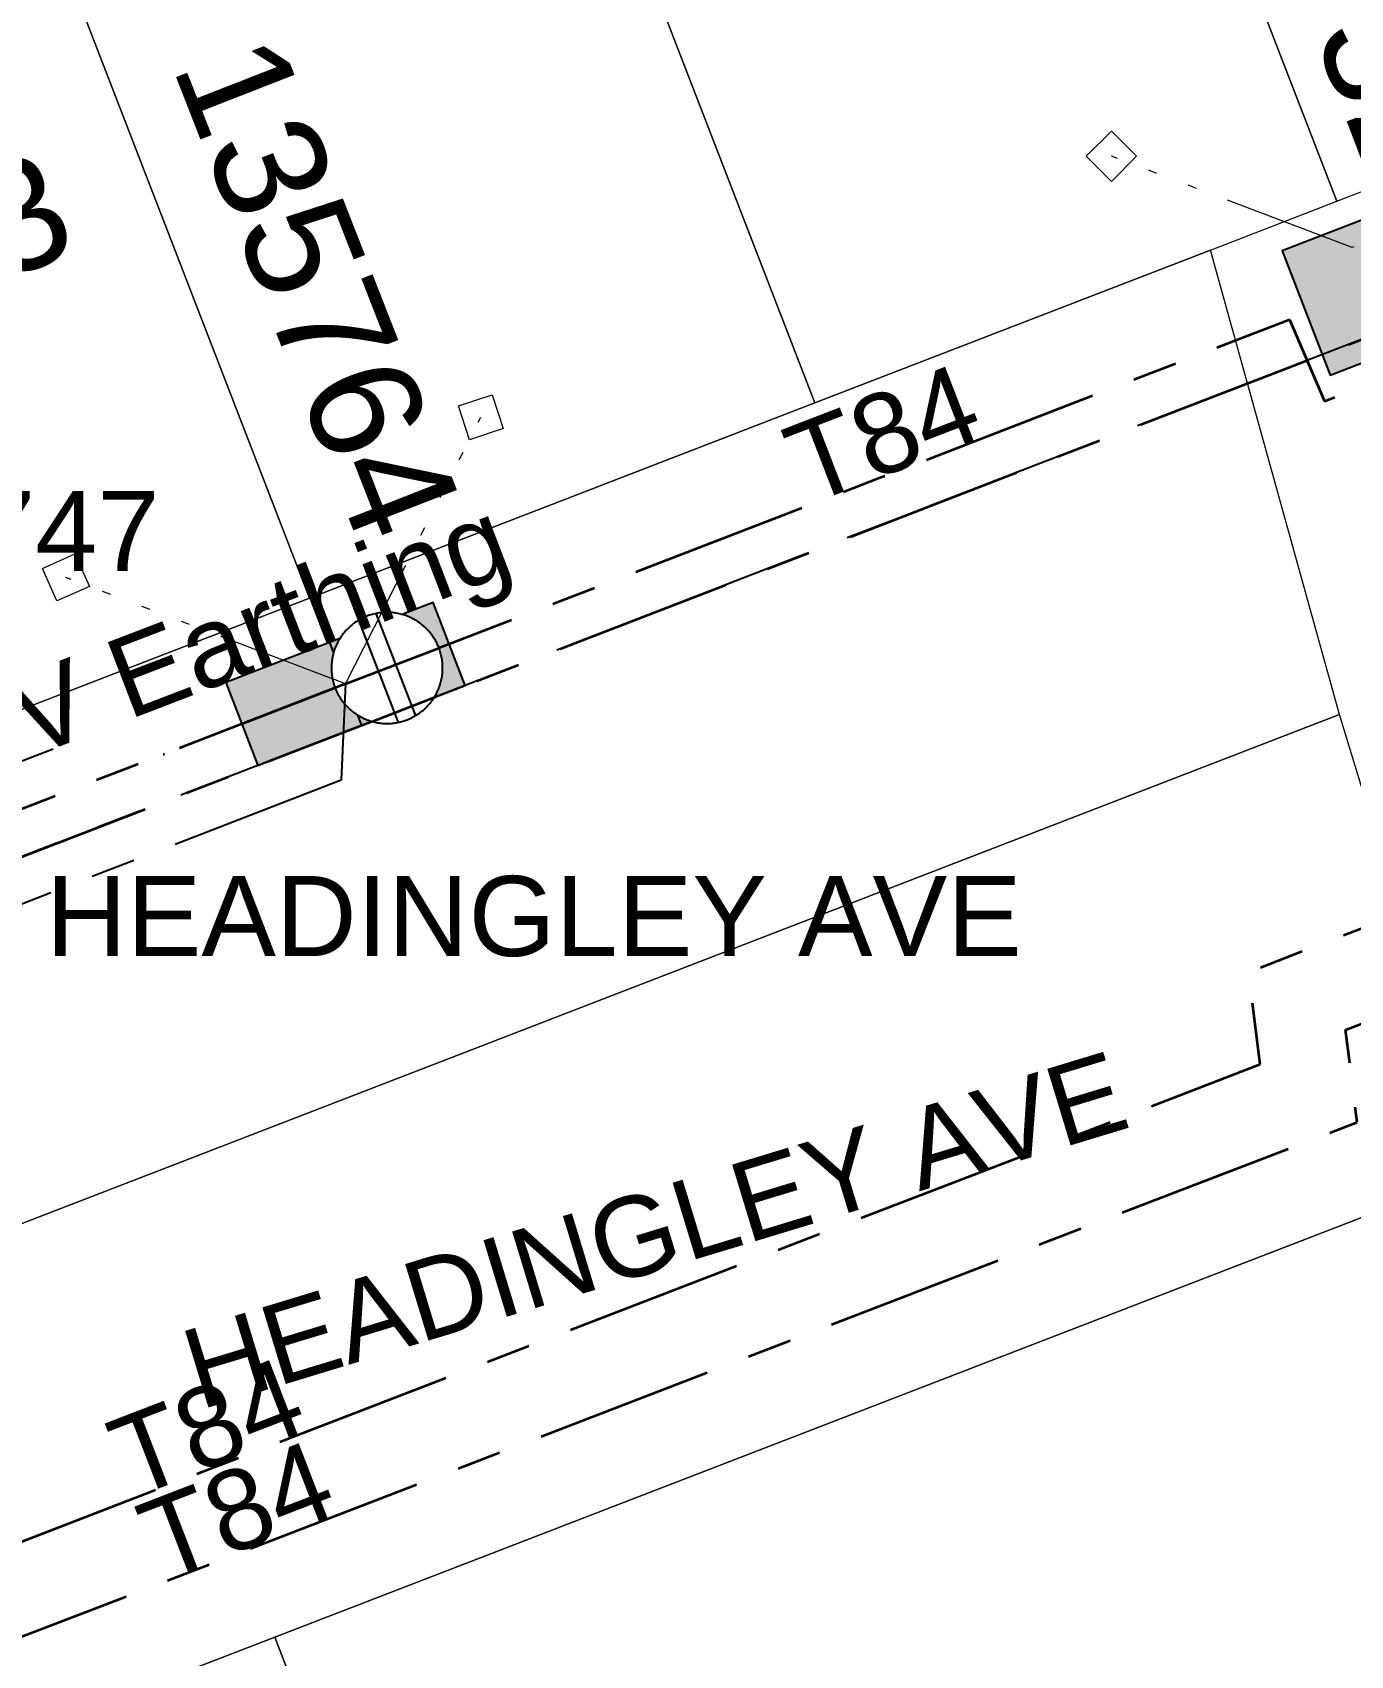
# Model space of a CAD drawing. Header units: metres. Extents: x 0 to 311505, y 0 to 6270811.
# Drawn here: x 310640.46 to 310670.09, y 6270109.11 to 6270145.62 of the extents above; entities that cross this region are included whole.
import ezdxf
from ezdxf import colors
from ezdxf.entities.mleader import LeaderData, LeaderLine
from ezdxf.enums import TextEntityAlignment as Align
from ezdxf.math import Vec2, Vec3

# ---------------------------------------------------------------- set-up
doc = ezdxf.new("R2010")
doc.units = ezdxf.units.M
for name, pattern in [('Cable Exist UG', [7, 4, -1, 1, -1]), ('CENTERX2', [4, 2.5, -0.5, 0.5, -0.5]), ('DASHED', [19.05, 12.7, -6.35]), ('PHANTOMX2', [6.6, 3, -0.75, 0.2, -0.75, 0.2, -0.75, 0.2, -0.75])]:
    doc.linetypes.add(name, pattern=pattern)
doc.layers.get('0').update_dxf_attribs({"color": 6})
for name, color, linetype, lineweight in [('_User_HV_Exist', 1, 'Continuous', 35), ('_User_LV_Exist', 5, 'Continuous', 35), ('Cadastre Land Parcels_SP_EXT', 118, 'Continuous', 15), ('Cadastre Other Property_SP_EXT', 138, 'DASHED', 15), ('Cadastre Roads_SP_EXT', 218, 'Continuous', 15), ('Mains_HV_EXT', 13, 'Continuous', 25), ('Mains_LV_EXT', 163, 'Continuous', 25), ('Mains_LV_SL_EXT', 135, 'Continuous', 25), ('Services_SP_EXT', 42, 'PHANTOMX2', 20)]:
    doc.layers.add(name, color=color, linetype=linetype, lineweight=lineweight)
for name, color, linetype in [('Equip_LV_EXT', 7, 'Continuous'), ('Notes', 7, 'Continuous'), ('SupportsUG_SP_LV_EXT', 7, 'Continuous'), ('SupportsUG_SP_LV_SL_EXT', 7, 'Continuous')]:
    doc.layers.add(name, color=color, linetype=linetype)
doc.styles.add('COLUMN_LABEL', font='arial.ttf', dxfattribs={"height": 2})
doc.styles.add('iecARIAL', font='arial.ttf', dxfattribs={"height": 2})
doc.styles.add('POLE_LABEL', font='arial.ttf', dxfattribs={"height": 2})
doc.styles.get("Standard").update_dxf_attribs({"font": 'arial.ttf'})
doc.styles.add('SWG_LABEL', font='arial.ttf')
doc.styles.add('SWITCH_LABEL', font='arial.ttf', dxfattribs={"height": 2})
doc.linetypes.add('Cable E UG', pattern='A,5,-0.1,["E",Standard,S=1.5,R=0,X=0,Y=-0.75],-1.45', length=6.55)

# ---------------------------------------------------------------- blocks, each defined once
blk = doc.blocks.new('COLUMN_EXT')
blk.add_hatch(color=256).paths.add_polyline_path([(1.5, -1.5), (1.5, 1.5), (-1.5, 1.5), (-1.5, -1.5)])
blk.add_lwpolyline([(1.5, 1.5), (-1.5, 1.5), (-1.5, -1.5), (1.5, -1.5)], close=True)
at = {"flags": 1}
blk.add_attdef('Z', (-1.813, 2.351), '', height=0.2, rotation=180, dxfattribs=at)
at = {"flags": 9}
for tag, p in [('SUBURB', (-1.813, 1.8)), ('NOTES', (-1.813, 2)), ('STREETNAME', (-1.813, 1.6)), ('LOCATION', (-1.813, 1.4)), ('LEGEND', (-1.813, 1.2)), ('USAGE', (-1.813, 1)), ('OWNED_BY', (-1.813, 0.6)), ('STATE', (-1.813, 0.8)), ('COLUMN_TYPE', (-1.813, 0.4))]:
    blk.add_attdef(tag, text='', height=0.2, rotation=180, dxfattribs=at).set_placement(p, align=Align.MIDDLE_LEFT)
for tag, style, p in [('STRUCTURE_PLANT_NUMBER', 'POLE_LABEL', (-1.813, -0.031)), ('STREET_CODE', 'COLUMN_LABEL', (-1.813, 0.2))]:
    blk.add_attdef(tag, text='', height=0.2, rotation=180, dxfattribs=dict(at, style=style)).set_placement(p, align=Align.MIDDLE_LEFT)
at = {"style": 'COLUMN_LABEL', "width": 0.9, "flags": 8}
blk.add_attdef('ASSET_NUM', text='', height=2, rotation=270, dxfattribs=at).set_placement((2, -4), align=Align.MIDDLE_LEFT)
blk = doc.blocks.new('PILLAR_EXT')
blk.add_hatch(color=256).paths.add_polyline_path([(-2.5, 1), (-2.5, -1), (2.5, -1), (2.5, 1)])
for p, q in [((0, 1), (0, -1)), ((-2.5, 0), (2.5, 0))]:
    blk.add_line(p, q)
at = {"ltscale": 10}
blk.add_line((2.5, 0), (-2.5, 0), dxfattribs=at)
blk.add_lwpolyline([(-2.5, -1), (-1.25, -1), (1.25, -1), (2.5, -1), (2.5, 1), (-2.5, 1)], close=True)
at = {"width": 0.9, "flags": 8}
blk.add_attdef('ASSET_NUM', text='', height=2, rotation=90, dxfattribs=at).set_placement((-2, 4), align=Align.MIDDLE_LEFT)
for tag, p, flags in [('OWNED_BY', (0, -0.2), 9), ('STATE', (0, -0.4), 9), ('SUPPORT_TYPE', (0, -0.6), 9), ('USAGE', (0, -0.8), 9), ('LEGEND', (0, -1), 9), ('LOCATION', (0, -1.2), 9), ('NOTES', (0, -1.4), 9), ('PARENT', (0, -1.6), 9), ('STREETNAME', (0, -1.8), 9), ('SUBURB', (0, -2), 1)]:
    blk.add_attdef(tag, p, '', height=0.2, dxfattribs=dict(flags=flags))
blk = doc.blocks.new('CCP_EXT')
at = {"flags": 9}
for tag, p in [('OWNED_BY', (0, -1)), ('USAGE', (0, -1.2)), ('LEGEND', (0, -1.4)), ('STATE', (0, -1.8)), ('LIFE_SUPPORT', (0, -1.6)), ('NOTES', (0, -2))]:
    blk.add_attdef(tag, text='', height=0.2, dxfattribs=at).set_placement(p, align=Align.MIDDLE_LEFT)
at = {"transparency": 33554687}
blk.add_wipeout([(0, 0.566), (0.566, 0), (0, -0.566), (-0.566, 0)], dxfattribs=at)
blk.add_lwpolyline([(-0.566, 0), (0, 0.566), (0.566, 0), (0, -0.566), (-0.566, 0)])
at = {"flags": 1}
blk.add_attdef('Z', (0, 0), '', height=0.2, dxfattribs=at)
at = {"flags": 9}
for tag, p in [('CCP_TYPE', (0, 0)), ('CONSTRUCTED_VOLTAGE', (0, -0.2)), ('NO_PHASES', (0, -0.4)), ('OPERATING_VOLTAGE', (0, -0.6)), ('ORIENTATION', (0, -0.8))]:
    blk.add_attdef(tag, text='', height=0.2, dxfattribs=at).set_placement(p, align=Align.MIDDLE_LEFT)
blk = doc.blocks.new('LV_UG_LINKS_CLOSED_EXT')
at = {"layer": 'Equip_LV_EXT'}
for tag, flags, p in [('ACTUAL_STATUS', 9, (3, -2)), ('CONSTRUCTED_VOLTAGE', 9, (3, -2.2)), ('OPERATING_VOLTAGE', 9, (3, -2.6)), ('NO_PHASES', 9, (3, -2.4)), ('ORIENTATION', 9, (3, -2.8)), ('STATE', 9, (3, -3)), ('SWITCH_TYPE', 9, (3, -3.2)), ('USAGE', 9, (3, -3.4)), ('NOTES', 9, (3, -3.6)), ('OWNED_BY', 9, (3, -3.8)), ('OPERATED_BY', 9, (3, -4)), ('MAINTAINED_BY', 9, (3, -4.2)), ('NUMBER_OF_PHASES', 9, (3, -4.4)), ('TYPE', 9, (3, -4.6)), ('Z', 1, (3, -4.8))]:
    blk.add_attdef(tag, text='', height=0.2, dxfattribs=dict(at, flags=flags)).set_placement(p, align=Align.MIDDLE_LEFT)
at = {"transparency": 33554687}
blk.add_wipeout([(4, 1.25), (3.969, 1.25), (3.939, 1.248), (3.908, 1.247), (3.877, 1.244), (3.847, 1.241), (3.817, 1.236), (3.786, 1.232), (3.756, 1.226), (3.726, 1.22), (3.696, 1.213), (3.667, 1.205), (3.637, 1.196), (3.608, 1.187), (3.579, 1.177), (3.55, 1.166), (3.522, 1.155), (3.493, 1.143), (3.466, 1.13), (3.438, 1.117), (3.411, 1.102), (3.384, 1.088), (3.357, 1.072), (3.331, 1.056), (3.306, 1.039), (3.28, 1.022), (3.255, 1.004), (3.231, 0.985), (3.207, 0.966), (3.184, 0.947), (3.161, 0.926), (3.138, 0.905), (3.116, 0.884), (3.095, 0.862), (3.074, 0.839), (3.053, 0.816), (3.034, 0.793), (3.015, 0.769), (2.996, 0.745), (2.978, 0.72), (2.961, 0.694), (2.944, 0.669), (2.928, 0.643), (2.912, 0.616), (2.898, 0.589), (2.883, 0.562), (2.87, 0.534), (2.857, 0.507), (2.845, 0.478), (2.834, 0.45), (2.823, 0.421), (2.813, 0.392), (2.804, 0.363), (2.795, 0.333), (2.787, 0.304), (2.78, 0.274), (2.774, 0.244), (2.768, 0.214), (2.764, 0.183), (2.759, 0.153), (2.756, 0.123), (2.753, 0.092), (2.752, 0.061), (2.75, 0.031), (2.75, 0), (2.75, -0.031), (2.752, -0.061), (2.753, -0.092), (2.756, -0.123), (2.759, -0.153), (2.764, -0.183), (2.768, -0.214), (2.774, -0.244), (2.78, -0.274), (2.787, -0.304), (2.795, -0.333), (2.804, -0.363), (2.813, -0.392), (2.823, -0.421), (2.834, -0.45), (2.845, -0.478), (2.857, -0.507), (2.87, -0.534), (2.883, -0.562), (2.898, -0.589), (2.912, -0.616), (2.928, -0.643), (2.944, -0.669), (2.961, -0.694), (2.978, -0.72), (2.996, -0.745), (3.015, -0.769), (3.034, -0.793), (3.053, -0.816), (3.074, -0.839), (3.095, -0.862), (3.116, -0.884), (3.138, -0.905), (3.161, -0.926), (3.184, -0.947), (3.207, -0.966), (3.231, -0.985), (3.255, -1.004), (3.28, -1.022), (3.306, -1.039), (3.331, -1.056), (3.357, -1.072), (3.384, -1.088), (3.411, -1.102), (3.438, -1.117), (3.466, -1.13), (3.493, -1.143), (3.522, -1.155), (3.55, -1.166), (3.579, -1.177), (3.608, -1.187), (3.637, -1.196), (3.667, -1.205), (3.696, -1.213), (3.726, -1.22), (3.756, -1.226), (3.786, -1.232), (3.817, -1.236), (3.847, -1.241), (3.877, -1.244), (3.908, -1.247), (3.939, -1.248), (3.969, -1.25), (4, -1.25), (4.031, -1.25), (4.061, -1.248), (4.092, -1.247), (4.123, -1.244), (4.153, -1.241), (4.183, -1.236), (4.214, -1.232), (4.244, -1.226), (4.274, -1.22), (4.304, -1.213), (4.333, -1.205), (4.363, -1.196), (4.392, -1.187), (4.421, -1.177), (4.45, -1.166), (4.478, -1.155), (4.507, -1.143), (4.534, -1.13), (4.562, -1.117), (4.589, -1.102), (4.616, -1.088), (4.643, -1.072), (4.669, -1.056), (4.694, -1.039), (4.72, -1.022), (4.745, -1.004), (4.769, -0.985), (4.793, -0.966), (4.816, -0.947), (4.839, -0.926), (4.862, -0.905), (4.884, -0.884), (4.905, -0.862), (4.926, -0.839), (4.947, -0.816), (4.966, -0.793), (4.985, -0.769), (5.004, -0.745), (5.022, -0.72), (5.039, -0.694), (5.056, -0.669), (5.072, -0.643), (5.088, -0.616), (5.102, -0.589), (5.117, -0.562), (5.13, -0.534), (5.143, -0.507), (5.155, -0.478), (5.166, -0.45), (5.177, -0.421), (5.187, -0.392), (5.196, -0.363), (5.205, -0.333), (5.213, -0.304), (5.22, -0.274), (5.226, -0.244), (5.232, -0.214), (5.236, -0.183), (5.241, -0.153), (5.244, -0.123), (5.247, -0.092), (5.248, -0.061), (5.25, -0.031), (5.25, 0), (5.25, 0.031), (5.248, 0.061), (5.247, 0.092), (5.244, 0.123), (5.241, 0.153), (5.236, 0.183), (5.232, 0.214), (5.226, 0.244), (5.22, 0.274), (5.213, 0.304), (5.205, 0.333), (5.196, 0.363), (5.187, 0.392), (5.177, 0.421), (5.166, 0.45), (5.155, 0.478), (5.143, 0.507), (5.13, 0.534), (5.117, 0.562), (5.102, 0.589), (5.088, 0.616), (5.072, 0.643), (5.056, 0.669), (5.039, 0.694), (5.022, 0.72), (5.004, 0.745), (4.985, 0.769), (4.966, 0.793), (4.947, 0.816), (4.926, 0.839), (4.905, 0.862), (4.884, 0.884), (4.862, 0.905), (4.839, 0.926), (4.816, 0.947), (4.793, 0.966), (4.769, 0.985), (4.745, 1.004), (4.72, 1.022), (4.694, 1.039), (4.669, 1.056), (4.643, 1.072), (4.616, 1.088), (4.589, 1.102), (4.562, 1.117), (4.534, 1.13), (4.507, 1.143), (4.478, 1.155), (4.45, 1.166), (4.421, 1.177), (4.392, 1.187), (4.363, 1.196), (4.333, 1.205), (4.304, 1.213), (4.274, 1.22), (4.244, 1.226), (4.214, 1.232), (4.183, 1.236), (4.153, 1.241), (4.123, 1.244), (4.092, 1.247), (4.061, 1.248), (4.031, 1.25)], dxfattribs=at).dxf.layer = 'Equip_LV_EXT'
at = {"layer": 'Equip_LV_EXT'}
for p, q in [((3.792, 1.232), (3.792, -1.232)), ((4.208, 1.232), (4.208, -1.232))]:
    blk.add_line(p, q, dxfattribs=at)
at = {"layer": 'Equip_LV_EXT', "flags": 128}
blk.add_lwpolyline([(4, 1.25), (3.969, 1.25), (3.939, 1.248), (3.908, 1.247), (3.877, 1.244), (3.847, 1.241), (3.817, 1.236), (3.786, 1.232), (3.756, 1.226), (3.726, 1.22), (3.696, 1.213), (3.667, 1.205), (3.637, 1.196), (3.608, 1.187), (3.579, 1.177), (3.55, 1.166), (3.522, 1.155), (3.493, 1.143), (3.466, 1.13), (3.438, 1.117), (3.411, 1.102), (3.384, 1.088), (3.357, 1.072), (3.331, 1.056), (3.306, 1.039), (3.28, 1.022), (3.255, 1.004), (3.231, 0.985), (3.207, 0.966), (3.184, 0.947), (3.161, 0.926), (3.138, 0.905), (3.116, 0.884), (3.095, 0.862), (3.074, 0.839), (3.053, 0.816), (3.034, 0.793), (3.015, 0.769), (2.996, 0.745), (2.978, 0.72), (2.961, 0.694), (2.944, 0.669), (2.928, 0.643), (2.912, 0.616), (2.898, 0.589), (2.883, 0.562), (2.87, 0.534), (2.857, 0.507), (2.845, 0.478), (2.834, 0.45), (2.823, 0.421), (2.813, 0.392), (2.804, 0.363), (2.795, 0.333), (2.787, 0.304), (2.78, 0.274), (2.774, 0.244), (2.768, 0.214), (2.764, 0.183), (2.759, 0.153), (2.756, 0.123), (2.753, 0.092), (2.752, 0.061), (2.75, 0.031), (2.75, 0), (2.75, -0.031), (2.752, -0.061), (2.753, -0.092), (2.756, -0.123), (2.759, -0.153), (2.764, -0.183), (2.768, -0.214), (2.774, -0.244), (2.78, -0.274), (2.787, -0.304), (2.795, -0.333), (2.804, -0.363), (2.813, -0.392), (2.823, -0.421), (2.834, -0.45), (2.845, -0.478), (2.857, -0.507), (2.87, -0.534), (2.883, -0.562), (2.898, -0.589), (2.912, -0.616), (2.928, -0.643), (2.944, -0.669), (2.961, -0.694), (2.978, -0.72), (2.996, -0.745), (3.015, -0.769), (3.034, -0.793), (3.053, -0.816), (3.074, -0.839), (3.095, -0.862), (3.116, -0.884), (3.138, -0.905), (3.161, -0.926), (3.184, -0.947), (3.207, -0.966), (3.231, -0.985), (3.255, -1.004), (3.28, -1.022), (3.306, -1.039), (3.331, -1.056), (3.357, -1.072), (3.384, -1.088), (3.411, -1.102), (3.438, -1.117), (3.466, -1.13), (3.493, -1.143), (3.522, -1.155), (3.55, -1.166), (3.579, -1.177), (3.608, -1.187), (3.637, -1.196), (3.667, -1.205), (3.696, -1.213), (3.726, -1.22), (3.756, -1.226), (3.786, -1.232), (3.817, -1.236), (3.847, -1.241), (3.877, -1.244), (3.908, -1.247), (3.939, -1.248), (3.969, -1.25), (4, -1.25), (4.031, -1.25), (4.061, -1.248), (4.092, -1.247), (4.123, -1.244), (4.153, -1.241), (4.183, -1.236), (4.214, -1.232), (4.244, -1.226), (4.274, -1.22), (4.304, -1.213), (4.333, -1.205), (4.363, -1.196), (4.392, -1.187), (4.421, -1.177), (4.45, -1.166), (4.478, -1.155), (4.507, -1.143), (4.534, -1.13), (4.562, -1.117), (4.589, -1.102), (4.616, -1.088), (4.643, -1.072), (4.669, -1.056), (4.694, -1.039), (4.72, -1.022), (4.745, -1.004), (4.769, -0.985), (4.793, -0.966), (4.816, -0.947), (4.839, -0.926), (4.862, -0.905), (4.884, -0.884), (4.905, -0.862), (4.926, -0.839), (4.947, -0.816), (4.966, -0.793), (4.985, -0.769), (5.004, -0.745), (5.022, -0.72), (5.039, -0.694), (5.056, -0.669), (5.072, -0.643), (5.088, -0.616), (5.102, -0.589), (5.117, -0.562), (5.13, -0.534), (5.143, -0.507), (5.155, -0.478), (5.166, -0.45), (5.177, -0.421), (5.187, -0.392), (5.196, -0.363), (5.205, -0.333), (5.213, -0.304), (5.22, -0.274), (5.226, -0.244), (5.232, -0.214), (5.236, -0.183), (5.241, -0.153), (5.244, -0.123), (5.247, -0.092), (5.248, -0.061), (5.25, -0.031), (5.25, 0), (5.25, 0.031), (5.248, 0.061), (5.247, 0.092), (5.244, 0.123), (5.241, 0.153), (5.236, 0.183), (5.232, 0.214), (5.226, 0.244), (5.22, 0.274), (5.213, 0.304), (5.205, 0.333), (5.196, 0.363), (5.187, 0.392), (5.177, 0.421), (5.166, 0.45), (5.155, 0.478), (5.143, 0.507), (5.13, 0.534), (5.117, 0.562), (5.102, 0.589), (5.088, 0.616), (5.072, 0.643), (5.056, 0.669), (5.039, 0.694), (5.022, 0.72), (5.004, 0.745), (4.985, 0.769), (4.966, 0.793), (4.947, 0.816), (4.926, 0.839), (4.905, 0.862), (4.884, 0.884), (4.862, 0.905), (4.839, 0.926), (4.816, 0.947), (4.793, 0.966), (4.769, 0.985), (4.745, 1.004), (4.72, 1.022), (4.694, 1.039), (4.669, 1.056), (4.643, 1.072), (4.616, 1.088), (4.589, 1.102), (4.562, 1.117), (4.534, 1.13), (4.507, 1.143), (4.478, 1.155), (4.45, 1.166), (4.421, 1.177), (4.392, 1.187), (4.363, 1.196), (4.333, 1.205), (4.304, 1.213), (4.274, 1.22), (4.244, 1.226), (4.214, 1.232), (4.183, 1.236), (4.153, 1.241), (4.123, 1.244), (4.092, 1.247), (4.061, 1.248), (4.031, 1.25)], close=True, dxfattribs=at)
blk = doc.blocks.new('SWG_SIE_SU_NEW')
at = {"linetype": 'CENTERX2'}
h = blk.add_hatch(color=256, dxfattribs=at)
h.dxf.hatch_style = 1
edge = h.paths.add_edge_path()
edge.add_arc((9, 0), 0.25, 0, 360)
at = {"linetype": 'Continuous'}
blk.add_line((6.25, 0.75), (2.491, 2.118), dxfattribs=at)
at = {"linetype": 'CENTERX2'}
for p, q in [((0, 0), (1.5, 0)), ((7, 0), (10, 0))]:
    blk.add_line(p, q, dxfattribs=at)
at = {"linetype": 'DASHED', "ltscale": 0.075}
blk.add_lwpolyline([(4.371, 1.434), (4.371, 4.371), (7.566, 4.371)], dxfattribs=at)
for centre in [(2.25, 0), (6.25, 0)]:
    blk.add_circle(centre, 0.75)
at = {"linetype": 'CENTERX2'}
blk.add_circle((9, 0), 0.25, dxfattribs=at)
at = {"flags": 8}
blk.add_attdef('ASSET_NUM', text='', height=2, rotation=180, dxfattribs=at).set_placement((-3, 0.012), align=Align.MIDDLE_LEFT)
at = {"flags": 1}
blk.add_attdef('Z', (0, 0), '', height=0.2, dxfattribs=at)
at = {"style": 'SWITCH_LABEL', "flags": 9}
blk.add_attdef('STREET_CODE', text='', height=0.2, dxfattribs=at).set_placement((0, 0), align=Align.MIDDLE_LEFT)
at = {"flags": 9}
for tag, p in [('ORIENTATION', (0, -0.2)), ('PARENT', (0, -0.4)), ('SUBURB', (0, -0.8)), ('USAGE', (0, -0.6)), ('STREETNAME', (0, -1)), ('LOCATION', (0, -1.2)), ('NOTES', (0, -1.4)), ('OPERATED_BY', (-0.009, -1.841)), ('OWNED_BY', (-0.003, -1.619)), ('MAINTAINED_BY', (-0.011, -2.048))]:
    blk.add_attdef(tag, text='', height=0.2, dxfattribs=at).set_placement(p, align=Align.MIDDLE_LEFT)

msp = doc.modelspace()

# ---------------------------------------------------------------- linework, layer by layer
at = {"layer": '_User_LV_Exist', "linetype": 'Cable Exist UG', "flags": 128}
for points in [[(310622.765, 6270088.672), (310612.921, 6270086.765), (310612.921, 6270086.765), (310610.071, 6270094.151), (310614.388, 6270103.867), (310619.179, 6270105.687), (310620.682, 6270104.156), (310668.055, 6270122.414), (310667.791, 6270124.487), (310673.176, 6270126.567), (310682.889, 6270122.251), (310683.587, 6270120.431), (310688.994, 6270122.449), (310688.994, 6270122.449), (310693.73, 6270109.754), (310697.666, 6270111.201), (310696.269, 6270114.722)], [(310622.765, 6270088.672), (310614.644, 6270087.806), (310614.644, 6270087.806), (310612.234, 6270094.094), (310615.877, 6270102.293), (310618.668, 6270103.353), (310620.175, 6270101.817), (310620.175, 6270101.817), (310670.238, 6270121.112), (310669.973, 6270123.186), (310669.973, 6270123.186), (310673.122, 6270124.402), (310678.686, 6270121.984), (310687.792, 6270098.278)]]:
    msp.add_lwpolyline(points, dxfattribs=at)
at = {"layer": 'Cadastre Land Parcels_SP_EXT', "linetype": 'Continuous'}
for points in [[(310680.399, 6270145.929), (310668.82, 6270175.883), (310658.204, 6270171.78), (310669.783, 6270141.827), (310680.399, 6270145.929)], [(310666.942, 6270140.728), (310669.783, 6270141.827), (310658.204, 6270171.78), (310646.468, 6270167.243), (310658.046, 6270137.29), (310666.942, 6270140.728)], [(310658.046, 6270137.29), (310646.468, 6270167.243), (310635.105, 6270162.851), (310646.684, 6270132.898), (310658.046, 6270137.29)], [(310646.684, 6270132.898), (310635.105, 6270162.851), (310623.761, 6270158.467), (310623.912, 6270158.079), (310628.949, 6270145.046), (310635.34, 6270128.514), (310646.684, 6270132.898)], [(310681.458, 6270109.056), (310678.147, 6270117.694), (310672.982, 6270119.987), (310645.907, 6270109.525), (310650.653, 6270097.145), (310650.664, 6270097.118), (310681.458, 6270109.056)], [(310650.653, 6270097.145), (310645.907, 6270109.525), (310618.832, 6270099.065), (310616.532, 6270093.887), (310619.854, 6270085.223), (310650.653, 6270097.145)]]:
    msp.add_lwpolyline(points, close=True, dxfattribs=at)
at = {"layer": 'Cadastre Roads_SP_EXT', "linetype": 'Continuous'}
msp.add_lwpolyline([(310645.907, 6270109.525), (310672.982, 6270119.987), (310669.836, 6270130.28), (310615.21, 6270109.17), (310618.832, 6270099.064), (310645.907, 6270109.525)], close=True, dxfattribs=at)
at = {"layer": 'Mains_HV_EXT', "linetype": 'Cable E UG'}
msp.add_lwpolyline([(310638.691, 6270128.65), (310640.923, 6270129.507)], dxfattribs=at)

# ---------------------------------------------------------------- block references
at = {"layer": 'SupportsUG_SP_LV_EXT'}
ref = msp.add_blockref('PILLAR_EXT', (310647.493, 6270130.967), dxfattribs=dict(at, rotation=21.12058504828105))
ref.add_attrib('ASSET_NUM', '135764', dxfattribs={"layer": '0', "height": 2.5, "rotation": 291.3523, "style": 'iecARIAL'}).set_placement((310648.993, 6270134.467), align=Align.MIDDLE_RIGHT)
at = {"layer": 'SupportsUG_SP_LV_SL_EXT'}
ref = msp.add_blockref('COLUMN_EXT', (310670.489, 6270139.85), dxfattribs=dict(at, rotation=21.12057645221456))
ref.add_attrib('ASSET_NUM', '909324', dxfattribs={"layer": '0', "height": 2.5, "rotation": 290.8247, "style": 'COLUMN_LABEL'}).set_placement((310672.489, 6270140.6), align=Align.MIDDLE_RIGHT)

# ---------------------------------------------------------------- texts
at = {"layer": 'Cadastre Roads_SP_EXT'}
msp.add_text('HEADINGLEY AVE', height=1.8, dxfattribs=at).set_placement((310640.759, 6270124.848))
msp.add_text('HEADINGLEY AVE', height=1.8, rotation=16.9174, dxfattribs=at).set_placement((310644.214, 6270114.633))
at = {"layer": 'Mains_LV_EXT'}
for rotation, p in [(21.1207, (310657.874, 6270134.977)), (21.0767, (310642.674, 6270112.632)), (21.1134, (310643.342, 6270110.763))]:
    msp.add_text('T84', height=1.8, rotation=rotation, dxfattribs=at).set_placement(p)

# ---------------------------------------------------------------- next in the draw order: block references
at = {"layer": 'Services_SP_EXT'}
msp.add_blockref('CCP_EXT', (310664.712, 6270142.838), dxfattribs=at)
for p, rotation in [((310650.536, 6270136.967), 243.1205852212722), ((310641.207, 6270133.363), 339.1205854099913)]:
    msp.add_blockref('CCP_EXT', p, dxfattribs=dict(at, rotation=rotation))

# ---------------------------------------------------------------- next in the draw order: linework, layer by layer
at = {"layer": 'Cadastre Roads_SP_EXT', "linetype": 'Continuous'}
msp.add_lwpolyline([(310669.836, 6270130.28), (310666.942, 6270140.728), (310658.046, 6270137.29), (310646.684, 6270132.898), (310635.34, 6270128.514), (310611.069, 6270119.133), (310615.21, 6270109.17), (310669.836, 6270130.28)], close=True, dxfattribs=at)
at = {"layer": 'Services_SP_EXT'}
msp.add_lwpolyline([(310680.995, 6270143.909), (310679.818, 6270144.526), (310679.818, 6270144.526), (310670.128, 6270140.783), (310664.712, 6270142.838)], dxfattribs=at)

# ---------------------------------------------------------------- next in the draw order: block references
at = {"layer": '_User_HV_Exist', "linetype": 'CENTERX2'}
ref = msp.add_blockref('SWG_SIE_SU_NEW', (310629.262, 6270137.325), dxfattribs=dict(at, rotation=201.1205511856551))
ref.add_attrib('ASSET_NUM', 'C0323', dxfattribs={"layer": '0', "height": 2.5, "rotation": 21.0749, "style": 'SWG_LABEL'}).set_placement((310631.505, 6270138.179), align=Align.MIDDLE_LEFT)

# ---------------------------------------------------------------- next in the draw order: texts
at = {"layer": 'Cadastre Other Property_SP_EXT'}
msp.add_text('087747', height=1.8, dxfattribs=at).set_placement((310634.922, 6270133.511))

# ---------------------------------------------------------------- next in the draw order: block references
at = {"layer": 'Equip_LV_EXT', "rotation": 21.12058504828105}
msp.add_blockref('LV_UG_LINKS_CLOSED_EXT', (310644.695, 6270129.886), dxfattribs=at)

# ---------------------------------------------------------------- next in the draw order: linework, layer by layer
at = {"layer": '_User_HV_Exist', "linetype": 'Cable Exist UG', "flags": 128}
msp.add_lwpolyline([(310619.933, 6270133.722), (310613.87, 6270131.38), (310618.734, 6270118.786), (310748.474, 6270168.902), (310751.771, 6270176.345), (310706.865, 6270292.597), (310701.199, 6270307.266), (310701.013, 6270307.748), (310716.372, 6270314.025), (310719.668, 6270321.47), (310770.493, 6270341.103), (310777.947, 6270337.803), (310782.2, 6270326.773), (310759.912, 6270318.137)], dxfattribs=at)
at = {"layer": '_User_LV_Exist', "color": 6, "linetype": 'Cable Exist UG', "flags": 128}
for points in [[(310647.493, 6270130.967), (310659.488, 6270135.601), (310659.488, 6270135.601), (310668.716, 6270139.165), (310669.506, 6270137.327), (310669.506, 6270137.327), (310671.258, 6270138.003), (310672.239, 6270138.382), (310672.239, 6270138.382), (310680.577, 6270141.603), (310680.995, 6270143.909)], [(310647.493, 6270130.967), (310643.406, 6270129.388), (310643.406, 6270129.388), (310636.098, 6270126.566), (310634.907, 6270126.11), (310632.827, 6270131.215), (310630.938, 6270131.694)]]:
    msp.add_lwpolyline(points, dxfattribs=at)
at = {"layer": 'Mains_HV_EXT', "linetype": 'Cable Exist UG'}
msp.add_lwpolyline([(310741.194, 6270203.728), (310751.738, 6270176.247), (310748.451, 6270169.025), (310746.936, 6270168.308), (310746.936, 6270168.308), (310738.136, 6270164.909), (310726.793, 6270160.527), (310726.793, 6270160.527), (310715.468, 6270156.153), (310704.853, 6270152.052), (310704.853, 6270152.052), (310693.248, 6270147.57), (310681.514, 6270143.037), (310681.514, 6270143.037), (310670.898, 6270138.936), (310647.524, 6270129.907), (310647.524, 6270129.907), (310636.458, 6270125.633), (310634.659, 6270124.995), (310632.542, 6270130.453), (310631.02, 6270131.677)], dxfattribs=at)
at = {"layer": 'Mains_LV_SL_EXT', "color": 4, "linetype": 'Cable Exist UG'}
msp.add_lwpolyline([(310647.493, 6270130.967), (310647.394, 6270128.803), (310647.394, 6270128.803), (310636.818, 6270124.7), (310637.495, 6270122.835), (310637.495, 6270122.835), (310615.45, 6270114.302), (310612.116, 6270117.302)], dxfattribs=at)
at = {"layer": 'Services_SP_EXT'}
for points in [[(310647.493, 6270130.967), (310650.536, 6270136.967)], [(310647.493, 6270130.967), (310641.207, 6270133.363)]]:
    msp.add_lwpolyline(points, dxfattribs=at)

# ---------------------------------------------------------------- next in the draw order: texts
at = {"layer": 'Mains_HV_EXT'}
msp.add_text('HV Earthing', height=1.8, rotation=21.0082, dxfattribs=at).set_placement((310638.691, 6270128.65))

# ---------------------------------------------------------------- next in the draw order: leaders
at = {"layer": 'Notes'}
ml = msp.add_multileader_mtext('Standard', dxfattribs=at)
ml.set_content('Constructed under  \\PURS15861', color=256)
ml.set_leader_properties()
ml.build(insert=Vec2(0, 0))
ml.multileader.update_dxf_attribs({"leader_type": 2, "has_text_frame": 1, "text_left_attachment_type": 2, "text_right_attachment_type": 2, "dogleg_length": 0.01})
ctx = ml.context
ctx.base_point, ctx.char_height, ctx.plane_origin, ctx.plane_x_axis, ctx.plane_y_axis = Vec3(310975.102, 6270390.559), 1.8, Vec3(312213.891, 6270750.769), Vec3(0.932874, 0.360203), Vec3(-0.360203, 0.932874)
ctx.left_attachment, ctx.right_attachment, ctx.text_align_type = 2, 2, 1
notes = []
notes.append((ctx, [(0, (0, 0, 0), (0, 0), (1, 0), 1, [])]))
ctx.mtext.insert, ctx.mtext.text_direction, ctx.mtext.rotation, ctx.mtext.width, ctx.mtext.alignment, ctx.mtext.flow_direction = Vec3(310985.694, 6270397.27), Vec3(0.932874, 0.360203), 0.368486, 20.92345, 2, 5
ctx.mtext.has_bg_fill, ctx.mtext.bg_color, ctx.mtext.bg_scale_factor, ctx.mtext.bg_transparency, ctx.mtext.use_window_bg_color = 1, -1073741824, 2, 0, 1
for ctx, leaders in notes:
    for number, flags, end, landing, length, lines in leaders:
        leader = LeaderData()
        leader.index, (leader.has_last_leader_line, leader.has_dogleg_vector, leader.attachment_direction) = number, flags
        leader.last_leader_point, leader.dogleg_vector, leader.dogleg_length = Vec3(end), Vec3(landing), length
        for number, points, colour, breaks in lines:
            line = LeaderLine()
            line.index, line.vertices, line.color, line.breaks = number, Vec3.list(points), colors.encode_raw_color(colour), breaks
            leader.lines.append(line)
        ctx.leaders.append(leader)

# ---------------------------------------------------------------- next in the draw order: leaders
ml = msp.add_multileader_mtext('Standard', dxfattribs=at)
ml.set_content('Constructed under  \\PURS16270', color=256)
ml.set_leader_properties()
ml.build(insert=Vec2(0, 0))
ml.multileader.update_dxf_attribs({"leader_type": 2, "has_text_frame": 1, "text_left_attachment_type": 2, "text_right_attachment_type": 2, "dogleg_length": 0.01})
ctx = ml.context
ctx.base_point, ctx.char_height, ctx.plane_origin, ctx.plane_x_axis, ctx.plane_y_axis = Vec3(310863.5, 6270348.229), 1.8, Vec3(312104.333, 6270705.463), Vec3(0.932874, 0.360203), Vec3(-0.360203, 0.932874)
ctx.left_attachment, ctx.right_attachment, ctx.text_align_type = 2, 2, 1
notes = []
notes.append((ctx, [(0, (0, 0, 0), (0, 0), (1, 0), 1, [])]))
ctx.mtext.insert, ctx.mtext.text_direction, ctx.mtext.rotation, ctx.mtext.width, ctx.mtext.alignment, ctx.mtext.flow_direction = Vec3(310874.091, 6270354.941), Vec3(0.932874, 0.360203), 0.368486, 20.92345, 2, 5
ctx.mtext.has_bg_fill, ctx.mtext.bg_color, ctx.mtext.bg_scale_factor, ctx.mtext.bg_transparency, ctx.mtext.use_window_bg_color = 1, -1073741824, 2, 0, 1
for ctx, leaders in notes:
    for number, flags, end, landing, length, lines in leaders:
        leader = LeaderData()
        leader.index, (leader.has_last_leader_line, leader.has_dogleg_vector, leader.attachment_direction) = number, flags
        leader.last_leader_point, leader.dogleg_vector, leader.dogleg_length = Vec3(end), Vec3(landing), length
        for number, points, colour, breaks in lines:
            line = LeaderLine()
            line.index, line.vertices, line.color, line.breaks = number, Vec3.list(points), colors.encode_raw_color(colour), breaks
            leader.lines.append(line)
        ctx.leaders.append(leader)

# ---------------------------------------------------------------- next in the draw order: leaders
ml = msp.add_multileader_mtext('Standard', dxfattribs=at)
ml.set_content('Constructed under  \\PURS16270', color=256)
ml.set_leader_properties()
ml.build(insert=Vec2(0, 0))
ml.multileader.update_dxf_attribs({"leader_type": 2, "has_text_frame": 1, "text_left_attachment_type": 2, "text_right_attachment_type": 2, "dogleg_length": 0.01})
ctx = ml.context
ctx.base_point, ctx.char_height, ctx.plane_origin, ctx.plane_x_axis, ctx.plane_y_axis = Vec3(310767.416, 6270287.07), 1.8, Vec3(311985.461, 6270656.138), Vec3(0.932874, 0.360203), Vec3(-0.360203, 0.932874)
ctx.left_attachment, ctx.right_attachment, ctx.text_align_type = 2, 2, 1
notes = []
notes.append((ctx, [(0, (0, 0, 0), (0, 0), (1, 0), 1, [])]))
ctx.mtext.insert, ctx.mtext.text_direction, ctx.mtext.rotation, ctx.mtext.width, ctx.mtext.alignment, ctx.mtext.flow_direction = Vec3(310778.008, 6270293.782), Vec3(0.932874, 0.360203), 0.368486, 20.92345, 2, 5
ctx.mtext.has_bg_fill, ctx.mtext.bg_color, ctx.mtext.bg_scale_factor, ctx.mtext.bg_transparency, ctx.mtext.use_window_bg_color = 1, -1073741824, 2, 0, 1
for ctx, leaders in notes:
    for number, flags, end, landing, length, lines in leaders:
        leader = LeaderData()
        leader.index, (leader.has_last_leader_line, leader.has_dogleg_vector, leader.attachment_direction) = number, flags
        leader.last_leader_point, leader.dogleg_vector, leader.dogleg_length = Vec3(end), Vec3(landing), length
        for number, points, colour, breaks in lines:
            line = LeaderLine()
            line.index, line.vertices, line.color, line.breaks = number, Vec3.list(points), colors.encode_raw_color(colour), breaks
            leader.lines.append(line)
        ctx.leaders.append(leader)

# ---------------------------------------------------------------- next in the draw order: leaders
ml = msp.add_multileader_mtext('Standard', dxfattribs=at)
ml.set_content('URS19531', color=256)
ml.set_leader_properties()
ml.build(insert=Vec2(0, 0))
ml.multileader.update_dxf_attribs({"leader_type": 2, "has_text_frame": 1, "text_left_attachment_type": 2, "text_right_attachment_type": 2, "dogleg_length": 0.01})
ctx = ml.context
ctx.base_point, ctx.char_height, ctx.plane_origin, ctx.plane_x_axis, ctx.plane_y_axis = Vec3(310872.601, 6270336.935), 1.8, Vec3(312113.214, 6270685.405), Vec3(0.932874, 0.360203), Vec3(-0.360203, 0.932874)
ctx.left_attachment, ctx.right_attachment, ctx.text_align_type = 2, 2, 1
notes = []
notes.append((ctx, [(0, (0, 0, 0), (0, 0), (1, 0), 1, [])]))
ctx.mtext.insert, ctx.mtext.text_direction, ctx.mtext.rotation, ctx.mtext.width, ctx.mtext.alignment, ctx.mtext.flow_direction = Vec3(310879.562, 6270340.621), Vec3(0.932874, 0.360203), 0.368486, 12.73122, 2, 5
ctx.mtext.has_bg_fill, ctx.mtext.bg_color, ctx.mtext.bg_scale_factor, ctx.mtext.bg_transparency, ctx.mtext.use_window_bg_color = 1, -1073741824, 2, 0, 1
for ctx, leaders in notes:
    for number, flags, end, landing, length, lines in leaders:
        leader = LeaderData()
        leader.index, (leader.has_last_leader_line, leader.has_dogleg_vector, leader.attachment_direction) = number, flags
        leader.last_leader_point, leader.dogleg_vector, leader.dogleg_length = Vec3(end), Vec3(landing), length
        for number, points, colour, breaks in lines:
            line = LeaderLine()
            line.index, line.vertices, line.color, line.breaks = number, Vec3.list(points), colors.encode_raw_color(colour), breaks
            leader.lines.append(line)
        ctx.leaders.append(leader)

# ---------------------------------------------------------------- next in the draw order: leaders
at = {"layer": 'Notes', "transparency": 33554687}
ml = msp.add_multileader_mtext('Standard', dxfattribs=at)
ml.set_content('Constructed under  \\PURS19285', color=256)
ml.set_leader_properties()
ml.build(insert=Vec2(0, 0))
ml.multileader.update_dxf_attribs({"leader_type": 2, "has_text_frame": 1, "text_left_attachment_type": 2, "text_right_attachment_type": 2, "dogleg_length": 0.01})
ctx = ml.context
ctx.base_point, ctx.char_height, ctx.plane_origin, ctx.plane_x_axis, ctx.plane_y_axis = Vec3(310887.807, 6270286.829), 1.8, Vec3(312129.673, 6270641.84), Vec3(0.932874, 0.360203), Vec3(-0.360203, 0.932874)
ctx.left_attachment, ctx.right_attachment, ctx.text_align_type = 2, 2, 1
notes = []
notes.append((ctx, [(0, (0, 0, 0), (0, 0), (1, 0), 1, [])]))
ctx.mtext.insert, ctx.mtext.text_direction, ctx.mtext.rotation, ctx.mtext.width, ctx.mtext.alignment, ctx.mtext.flow_direction = Vec3(310898.398, 6270293.541), Vec3(0.932874, 0.360203), 0.368486, 20.92345, 2, 5
ctx.mtext.has_bg_fill, ctx.mtext.bg_color, ctx.mtext.bg_scale_factor, ctx.mtext.bg_transparency, ctx.mtext.use_window_bg_color = 1, -1073741824, 2, 0, 1
for ctx, leaders in notes:
    for number, flags, end, landing, length, lines in leaders:
        leader = LeaderData()
        leader.index, (leader.has_last_leader_line, leader.has_dogleg_vector, leader.attachment_direction) = number, flags
        leader.last_leader_point, leader.dogleg_vector, leader.dogleg_length = Vec3(end), Vec3(landing), length
        for number, points, colour, breaks in lines:
            line = LeaderLine()
            line.index, line.vertices, line.color, line.breaks = number, Vec3.list(points), colors.encode_raw_color(colour), breaks
            leader.lines.append(line)
        ctx.leaders.append(leader)

doc.saveas('drawing.dxf')
